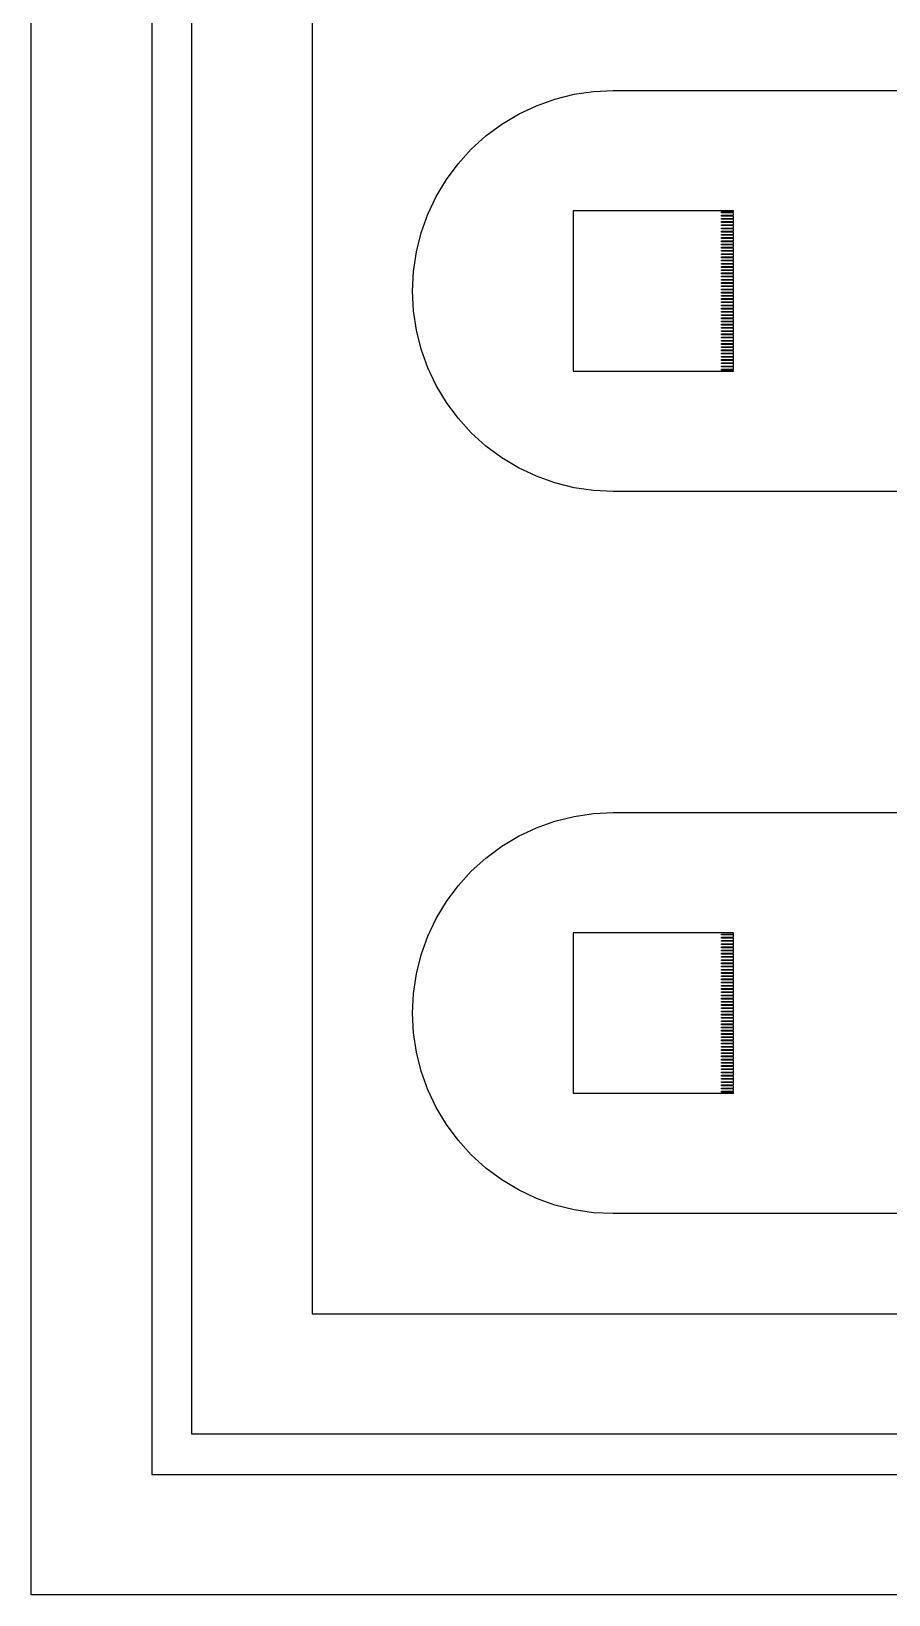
# Model space of a CAD drawing. Extents: x -16 to 132, y -40 to 113.
# Drawn here: x -2.81 to 8.11, y -2.81 to 17.12 of the extents above; entities that cross this region are included whole.
import ezdxf

# ---------------------------------------------------------------- set-up
doc = ezdxf.new("R2010")
doc.units = 0

msp = doc.modelspace()

# ---------------------------------------------------------------- linework, layer by layer
for p, q in [((-2.81215, -2.81215), (-2.81215, 76.4393)), ((-1.27824, 74.9054), (-1.27824, -1.27824)), ((-0.76694, -0.76694), (-0.76694, 74.3941)), ((0.76694, 72.8602), (0.76694, 0.76694)), ((4.10295, 16.3125), (4.35112, 16.3493)), ((4.35112, 16.3493), (4.6017, 16.3616)), ((4.6017, 16.3616), (9.05, 16.3616)), ((3.39658, 16.0597), (3.62338, 16.167)), ((3.62338, 16.167), (3.85959, 16.2515)), ((3.85959, 16.2515), (4.10295, 16.3125)), ((3.18138, 15.9307), (3.39658, 16.0597)), ((2.79398, 15.6128), (2.97989, 15.7813)), ((2.97989, 15.7813), (3.18138, 15.9307)), ((2.62549, 15.4269), (2.79398, 15.6128)), ((2.47606, 15.2254), (2.62549, 15.4269)), ((2.34708, 15.0102), (2.47606, 15.2254)), ((2.23981, 14.7834), (2.34708, 15.0102)), ((2.15527, 14.5472), (2.23981, 14.7834)), ((6.13559, 14.8277), (4.09039, 14.8277)), ((4.09039, 14.8277), (4.09039, 12.7825)), ((5.98221, 14.8021), (5.98221, 14.8123)), ((5.98221, 14.8123), (6.13559, 14.8123)), ((6.13559, 14.8021), (5.98221, 14.8021)), ((5.98221, 14.7612), (5.98221, 14.7714)), ((5.98221, 14.7714), (6.13559, 14.7714)), ((6.13559, 14.7612), (5.98221, 14.7612)), ((6.13559, 14.8123), (6.13559, 14.8277)), ((6.13559, 14.7714), (6.13559, 14.8021)), ((6.13559, 14.7305), (6.13559, 14.7612)), ((5.98221, 14.7203), (5.98221, 14.7305)), ((5.98221, 14.7305), (6.13559, 14.7305)), ((6.13559, 14.7203), (5.98221, 14.7203)), ((5.98221, 14.6794), (5.98221, 14.6896)), ((5.98221, 14.6896), (6.13559, 14.6896)), ((6.13559, 14.6794), (5.98221, 14.6794)), ((5.98221, 14.6385), (5.98221, 14.6487)), ((5.98221, 14.6487), (6.13559, 14.6487)), ((6.13559, 14.6385), (5.98221, 14.6385)), ((5.98221, 14.5976), (5.98221, 14.6078)), ((5.98221, 14.6078), (6.13559, 14.6078)), ((6.13559, 14.5976), (5.98221, 14.5976)), ((5.98221, 14.5567), (5.98221, 14.5669)), ((5.98221, 14.5669), (6.13559, 14.5669)), ((6.13559, 14.5567), (5.98221, 14.5567)), ((6.13559, 14.6896), (6.13559, 14.7203)), ((6.13559, 14.6487), (6.13559, 14.6794)), ((6.13559, 14.6078), (6.13559, 14.6385)), ((6.13559, 14.5669), (6.13559, 14.5976)), ((6.13559, 14.526), (6.13559, 14.5567)), ((2.09433, 14.3038), (2.15527, 14.5472)), ((5.98221, 14.5158), (5.98221, 14.526)), ((5.98221, 14.526), (6.13559, 14.526)), ((6.13559, 14.5158), (5.98221, 14.5158)), ((5.98221, 14.4749), (5.98221, 14.4851)), ((5.98221, 14.4851), (6.13559, 14.4851)), ((6.13559, 14.4749), (5.98221, 14.4749)), ((5.98221, 14.434), (5.98221, 14.4442)), ((5.98221, 14.4442), (6.13559, 14.4442)), ((6.13559, 14.434), (5.98221, 14.434)), ((5.98221, 14.3931), (5.98221, 14.4033)), ((5.98221, 14.4033), (6.13559, 14.4033)), ((6.13559, 14.3931), (5.98221, 14.3931)), ((5.98221, 14.3522), (5.98221, 14.3624)), ((5.98221, 14.3624), (6.13559, 14.3624)), ((6.13559, 14.3522), (5.98221, 14.3522)), ((6.13559, 14.4851), (6.13559, 14.5158)), ((6.13559, 14.4442), (6.13559, 14.4749)), ((6.13559, 14.4033), (6.13559, 14.434)), ((6.13559, 14.3624), (6.13559, 14.3931)), ((6.13559, 14.3215), (6.13559, 14.3522)), ((2.05751, 14.0557), (2.09433, 14.3038)), ((5.98221, 14.3113), (5.98221, 14.3215)), ((5.98221, 14.3215), (6.13559, 14.3215)), ((6.13559, 14.3113), (5.98221, 14.3113)), ((5.98221, 14.2704), (5.98221, 14.2806)), ((5.98221, 14.2806), (6.13559, 14.2806)), ((6.13559, 14.2704), (5.98221, 14.2704)), ((5.98221, 14.2295), (5.98221, 14.2397)), ((5.98221, 14.2397), (6.13559, 14.2397)), ((6.13559, 14.2295), (5.98221, 14.2295)), ((5.98221, 14.1886), (5.98221, 14.1988)), ((5.98221, 14.1988), (6.13559, 14.1988)), ((6.13559, 14.1886), (5.98221, 14.1886)), ((5.98221, 14.1477), (5.98221, 14.1579)), ((5.98221, 14.1579), (6.13559, 14.1579)), ((6.13559, 14.2806), (6.13559, 14.3113)), ((6.13559, 14.2397), (6.13559, 14.2704)), ((6.13559, 14.1988), (6.13559, 14.2295)), ((6.13559, 14.1579), (6.13559, 14.1886)), ((2.0452, 13.8051), (2.05751, 14.0557)), ((6.13559, 14.1477), (5.98221, 14.1477)), ((5.98221, 14.1068), (5.98221, 14.117)), ((5.98221, 14.117), (6.13559, 14.117)), ((6.13559, 14.1068), (5.98221, 14.1068)), ((5.98221, 14.0658), (5.98221, 14.0761)), ((5.98221, 14.0761), (6.13559, 14.0761)), ((6.13559, 14.0658), (5.98221, 14.0658)), ((5.98221, 14.0249), (5.98221, 14.0352)), ((5.98221, 14.0352), (6.13559, 14.0352)), ((6.13559, 14.0249), (5.98221, 14.0249)), ((5.98221, 13.984), (5.98221, 13.9943)), ((5.98221, 13.9943), (6.13559, 13.9943)), ((6.13559, 13.984), (5.98221, 13.984)), ((5.98221, 13.9431), (5.98221, 13.9534)), ((5.98221, 13.9534), (6.13559, 13.9534)), ((6.13559, 14.117), (6.13559, 14.1477)), ((6.13559, 14.0761), (6.13559, 14.1068)), ((6.13559, 14.0352), (6.13559, 14.0658)), ((6.13559, 13.9943), (6.13559, 14.0249)), ((6.13559, 13.9534), (6.13559, 13.984)), ((2.05751, 13.5545), (2.0452, 13.8051)), ((6.13559, 13.9431), (5.98221, 13.9431)), ((5.98221, 13.9022), (5.98221, 13.9125)), ((5.98221, 13.9125), (6.13559, 13.9125)), ((6.13559, 13.9022), (5.98221, 13.9022)), ((5.98221, 13.8613), (5.98221, 13.8716)), ((5.98221, 13.8716), (6.13559, 13.8716)), ((6.13559, 13.8613), (5.98221, 13.8613)), ((5.98221, 13.8204), (5.98221, 13.8307)), ((5.98221, 13.8307), (6.13559, 13.8307)), ((6.13559, 13.8204), (5.98221, 13.8204)), ((5.98221, 13.7795), (5.98221, 13.7897)), ((5.98221, 13.7897), (6.13559, 13.7897)), ((6.13559, 13.7795), (5.98221, 13.7795)), ((6.13559, 13.9125), (6.13559, 13.9431)), ((6.13559, 13.8716), (6.13559, 13.9022)), ((6.13559, 13.8307), (6.13559, 13.8613)), ((6.13559, 13.7897), (6.13559, 13.8204)), ((6.13559, 13.7489), (6.13559, 13.7795)), ((2.09433, 13.3064), (2.05751, 13.5545)), ((5.98221, 13.7386), (5.98221, 13.7489)), ((5.98221, 13.7489), (6.13559, 13.7489)), ((6.13559, 13.7386), (5.98221, 13.7386)), ((5.98221, 13.6977), (5.98221, 13.708)), ((5.98221, 13.708), (6.13559, 13.708)), ((6.13559, 13.6977), (5.98221, 13.6977)), ((5.98221, 13.6568), (5.98221, 13.6671)), ((5.98221, 13.6671), (6.13559, 13.6671)), ((6.13559, 13.6568), (5.98221, 13.6568)), ((5.98221, 13.6159), (5.98221, 13.6261)), ((5.98221, 13.6261), (6.13559, 13.6261)), ((6.13559, 13.6159), (5.98221, 13.6159)), ((5.98221, 13.575), (5.98221, 13.5852)), ((5.98221, 13.5852), (6.13559, 13.5852)), ((6.13559, 13.575), (5.98221, 13.575)), ((6.13559, 13.708), (6.13559, 13.7386)), ((6.13559, 13.6671), (6.13559, 13.6977)), ((6.13559, 13.6261), (6.13559, 13.6568)), ((6.13559, 13.5852), (6.13559, 13.6159)), ((6.13559, 13.5443), (6.13559, 13.575)), ((5.98221, 13.5341), (5.98221, 13.5443)), ((5.98221, 13.5443), (6.13559, 13.5443)), ((6.13559, 13.5341), (5.98221, 13.5341)), ((5.98221, 13.4932), (5.98221, 13.5034)), ((5.98221, 13.5034), (6.13559, 13.5034)), ((6.13559, 13.4932), (5.98221, 13.4932)), ((5.98221, 13.4523), (5.98221, 13.4625)), ((5.98221, 13.4625), (6.13559, 13.4625)), ((6.13559, 13.4523), (5.98221, 13.4523)), ((5.98221, 13.4114), (5.98221, 13.4216)), ((5.98221, 13.4216), (6.13559, 13.4216)), ((6.13559, 13.4114), (5.98221, 13.4114)), ((5.98221, 13.3705), (5.98221, 13.3807)), ((5.98221, 13.3807), (6.13559, 13.3807)), ((6.13559, 13.3705), (5.98221, 13.3705)), ((6.13559, 13.5034), (6.13559, 13.5341)), ((6.13559, 13.4625), (6.13559, 13.4932)), ((6.13559, 13.4216), (6.13559, 13.4523)), ((6.13559, 13.3807), (6.13559, 13.4114)), ((6.13559, 13.3398), (6.13559, 13.3705)), ((2.15527, 13.063), (2.09433, 13.3064)), ((5.98221, 13.3296), (5.98221, 13.3398)), ((5.98221, 13.3398), (6.13559, 13.3398)), ((6.13559, 13.3296), (5.98221, 13.3296)), ((5.98221, 13.2887), (5.98221, 13.2989)), ((5.98221, 13.2989), (6.13559, 13.2989)), ((6.13559, 13.2887), (5.98221, 13.2887)), ((5.98221, 13.2478), (5.98221, 13.258)), ((5.98221, 13.258), (6.13559, 13.258)), ((6.13559, 13.2478), (5.98221, 13.2478)), ((5.98221, 13.2069), (5.98221, 13.2171)), ((5.98221, 13.2171), (6.13559, 13.2171)), ((6.13559, 13.2069), (5.98221, 13.2069)), ((5.98221, 13.166), (5.98221, 13.1762)), ((5.98221, 13.1762), (6.13559, 13.1762)), ((6.13559, 13.166), (5.98221, 13.166)), ((6.13559, 13.2989), (6.13559, 13.3296)), ((6.13559, 13.258), (6.13559, 13.2887)), ((6.13559, 13.2171), (6.13559, 13.2478)), ((6.13559, 13.1762), (6.13559, 13.2069)), ((6.13559, 13.1353), (6.13559, 13.166)), ((2.23981, 12.8268), (2.15527, 13.063)), ((5.98221, 13.1251), (5.98221, 13.1353)), ((5.98221, 13.1353), (6.13559, 13.1353)), ((6.13559, 13.1251), (5.98221, 13.1251)), ((5.98221, 13.0842), (5.98221, 13.0944)), ((5.98221, 13.0944), (6.13559, 13.0944)), ((6.13559, 13.0842), (5.98221, 13.0842)), ((5.98221, 13.0433), (5.98221, 13.0535)), ((5.98221, 13.0535), (6.13559, 13.0535)), ((6.13559, 13.0433), (5.98221, 13.0433)), ((5.98221, 13.0024), (5.98221, 13.0126)), ((5.98221, 13.0126), (6.13559, 13.0126)), ((6.13559, 13.0024), (5.98221, 13.0024)), ((5.98221, 12.9615), (5.98221, 12.9717)), ((5.98221, 12.9717), (6.13559, 12.9717)), ((6.13559, 12.9615), (5.98221, 12.9615)), ((6.13559, 13.0944), (6.13559, 13.1251)), ((6.13559, 13.0535), (6.13559, 13.0842)), ((6.13559, 13.0126), (6.13559, 13.0433)), ((6.13559, 12.9717), (6.13559, 13.0024)), ((6.13559, 12.9308), (6.13559, 12.9615)), ((2.34708, 12.6), (2.23981, 12.8268)), ((4.09039, 12.7825), (6.13559, 12.7825)), ((5.98221, 12.9205), (5.98221, 12.9308)), ((5.98221, 12.9308), (6.13559, 12.9308)), ((6.13559, 12.9205), (5.98221, 12.9205)), ((5.98221, 12.8796), (5.98221, 12.8899)), ((5.98221, 12.8899), (6.13559, 12.8899)), ((6.13559, 12.8796), (5.98221, 12.8796)), ((5.98221, 12.8387), (5.98221, 12.849)), ((5.98221, 12.849), (6.13559, 12.849)), ((6.13559, 12.8387), (5.98221, 12.8387)), ((5.98221, 12.7979), (5.98221, 12.8081)), ((5.98221, 12.8081), (6.13559, 12.8081)), ((6.13559, 12.7979), (5.98221, 12.7979)), ((6.13559, 12.8899), (6.13559, 12.9205)), ((6.13559, 12.849), (6.13559, 12.8796)), ((6.13559, 12.8081), (6.13559, 12.8387)), ((6.13559, 12.7825), (6.13559, 12.7979)), ((2.47606, 12.3848), (2.34708, 12.6)), ((2.62549, 12.1833), (2.47606, 12.3848)), ((2.79398, 11.9974), (2.62549, 12.1833)), ((2.97989, 11.8289), (2.79398, 11.9974)), ((3.18138, 11.6795), (2.97989, 11.8289)), ((3.39658, 11.5505), (3.18138, 11.6795)), ((3.62338, 11.4432), (3.39658, 11.5505)), ((3.85959, 11.3587), (3.62338, 11.4432)), ((4.10295, 11.2977), (3.85959, 11.3587)), ((4.35112, 11.2609), (4.10295, 11.2977)), ((4.6017, 11.2486), (4.35112, 11.2609)), ((9.05, 11.2486), (4.6017, 11.2486)), ((3.62338, 6.96358), (3.85959, 7.04811)), ((3.85959, 7.04811), (4.10295, 7.10905)), ((4.10295, 7.10905), (4.35112, 7.14587)), ((4.35112, 7.14587), (4.6017, 7.15819)), ((4.6017, 7.15819), (9.05, 7.15819)), ((3.18138, 6.72733), (3.39658, 6.85631)), ((3.39658, 6.85631), (3.62338, 6.96358)), ((2.79398, 6.40941), (2.97989, 6.5779)), ((2.97989, 6.5779), (3.18138, 6.72733)), ((2.62549, 6.22351), (2.79398, 6.40941)), ((2.47606, 6.022), (2.62549, 6.22351)), ((2.34708, 5.80681), (2.47606, 6.022)), ((2.23981, 5.58), (2.34708, 5.80681)), ((2.15527, 5.3438), (2.23981, 5.58)), ((6.13559, 5.6243), (4.09039, 5.6243)), ((4.09039, 5.6243), (4.09039, 3.57909)), ((5.98221, 5.59872), (5.98221, 5.60893)), ((5.98221, 5.60893), (6.13559, 5.60893)), ((6.13559, 5.59872), (5.98221, 5.59872)), ((6.13559, 5.60893), (6.13559, 5.6243)), ((6.13559, 5.56804), (6.13559, 5.59872)), ((5.98221, 5.55782), (5.98221, 5.56804)), ((5.98221, 5.56804), (6.13559, 5.56804)), ((6.13559, 5.55782), (5.98221, 5.55782)), ((5.98221, 5.51691), (5.98221, 5.52715)), ((5.98221, 5.52715), (6.13559, 5.52715)), ((6.13559, 5.51691), (5.98221, 5.51691)), ((5.98221, 5.47601), (5.98221, 5.48624)), ((5.98221, 5.48624), (6.13559, 5.48624)), ((6.13559, 5.47601), (5.98221, 5.47601)), ((5.98221, 5.4351), (5.98221, 5.44533)), ((5.98221, 5.44533), (6.13559, 5.44533)), ((6.13559, 5.4351), (5.98221, 5.4351)), ((5.98221, 5.3942), (5.98221, 5.40442)), ((5.98221, 5.40442), (6.13559, 5.40442)), ((6.13559, 5.3942), (5.98221, 5.3942)), ((6.13559, 5.52715), (6.13559, 5.55782)), ((6.13559, 5.48624), (6.13559, 5.51691)), ((6.13559, 5.44533), (6.13559, 5.47601)), ((6.13559, 5.40442), (6.13559, 5.4351)), ((6.13559, 5.36353), (6.13559, 5.3942)), ((2.09433, 5.10043), (2.15527, 5.3438)), ((5.98221, 5.35329), (5.98221, 5.36353)), ((5.98221, 5.36353), (6.13559, 5.36353)), ((6.13559, 5.35329), (5.98221, 5.35329)), ((5.98221, 5.31239), (5.98221, 5.32262)), ((5.98221, 5.32262), (6.13559, 5.32262)), ((6.13559, 5.31239), (5.98221, 5.31239)), ((5.98221, 5.2715), (5.98221, 5.28171)), ((5.98221, 5.28171), (6.13559, 5.28171)), ((6.13559, 5.2715), (5.98221, 5.2715)), ((5.98221, 5.23058), (5.98221, 5.24081)), ((5.98221, 5.24081), (6.13559, 5.24081)), ((6.13559, 5.23058), (5.98221, 5.23058)), ((5.98221, 5.18968), (5.98221, 5.19991)), ((5.98221, 5.19991), (6.13559, 5.19991)), ((6.13559, 5.18968), (5.98221, 5.18968)), ((6.13559, 5.32262), (6.13559, 5.35329)), ((6.13559, 5.28171), (6.13559, 5.31239)), ((6.13559, 5.24081), (6.13559, 5.2715)), ((6.13559, 5.19991), (6.13559, 5.23058)), ((6.13559, 5.15901), (6.13559, 5.18968)), ((2.05751, 4.85226), (2.09433, 5.10043)), ((5.98221, 5.14877), (5.98221, 5.15901)), ((5.98221, 5.15901), (6.13559, 5.15901)), ((6.13559, 5.14877), (5.98221, 5.14877)), ((5.98221, 5.10788), (5.98221, 5.11809)), ((5.98221, 5.11809), (6.13559, 5.11809)), ((6.13559, 5.10788), (5.98221, 5.10788)), ((5.98221, 5.06696), (5.98221, 5.07719)), ((5.98221, 5.07719), (6.13559, 5.07719)), ((6.13559, 5.06696), (5.98221, 5.06696)), ((5.98221, 5.02606), (5.98221, 5.03629)), ((5.98221, 5.03629), (6.13559, 5.03629)), ((6.13559, 5.02606), (5.98221, 5.02606)), ((5.98221, 4.98517), (5.98221, 4.99539)), ((5.98221, 4.99539), (6.13559, 4.99539)), ((6.13559, 4.98517), (5.98221, 4.98517)), ((6.13559, 5.11809), (6.13559, 5.14877)), ((6.13559, 5.07719), (6.13559, 5.10788)), ((6.13559, 5.03629), (6.13559, 5.06696)), ((6.13559, 4.99539), (6.13559, 5.02606)), ((6.13559, 4.95447), (6.13559, 4.98517)), ((2.0452, 4.6017), (2.05751, 4.85226)), ((5.98221, 4.94426), (5.98221, 4.95447)), ((5.98221, 4.95447), (6.13559, 4.95447)), ((6.13559, 4.94426), (5.98221, 4.94426)), ((5.98221, 4.90335), (5.98221, 4.91357)), ((5.98221, 4.91357), (6.13559, 4.91357)), ((6.13559, 4.90335), (5.98221, 4.90335)), ((5.98221, 4.86244), (5.98221, 4.87268)), ((5.98221, 4.87268), (6.13559, 4.87268)), ((6.13559, 4.86244), (5.98221, 4.86244)), ((5.98221, 4.82155), (5.98221, 4.83177)), ((5.98221, 4.83177), (6.13559, 4.83177)), ((6.13559, 4.82155), (5.98221, 4.82155)), ((5.98221, 4.78064), (5.98221, 4.79088)), ((5.98221, 4.79088), (6.13559, 4.79088)), ((6.13559, 4.91357), (6.13559, 4.94426)), ((6.13559, 4.87268), (6.13559, 4.90335)), ((6.13559, 4.83177), (6.13559, 4.86244)), ((6.13559, 4.79088), (6.13559, 4.82155)), ((2.05751, 4.35112), (2.0452, 4.6017)), ((6.13559, 4.78064), (5.98221, 4.78064)), ((5.98221, 4.73973), (5.98221, 4.74995)), ((5.98221, 4.74995), (6.13559, 4.74995)), ((6.13559, 4.73973), (5.98221, 4.73973)), ((5.98221, 4.69882), (5.98221, 4.70906)), ((5.98221, 4.70906), (6.13559, 4.70906)), ((6.13559, 4.69882), (5.98221, 4.69882)), ((5.98221, 4.65793), (5.98221, 4.66815)), ((5.98221, 4.66815), (6.13559, 4.66815)), ((6.13559, 4.65793), (5.98221, 4.65793)), ((5.98221, 4.61703), (5.98221, 4.62726)), ((5.98221, 4.62726), (6.13559, 4.62726)), ((6.13559, 4.61703), (5.98221, 4.61703)), ((5.98221, 4.57613), (5.98221, 4.58635)), ((5.98221, 4.58635), (6.13559, 4.58635)), ((6.13559, 4.74995), (6.13559, 4.78064)), ((6.13559, 4.70906), (6.13559, 4.73973)), ((6.13559, 4.66815), (6.13559, 4.69882)), ((6.13559, 4.62726), (6.13559, 4.65793)), ((6.13559, 4.58635), (6.13559, 4.61703)), ((6.13559, 4.57613), (5.98221, 4.57613)), ((5.98221, 4.53523), (5.98221, 4.54546)), ((5.98221, 4.54546), (6.13559, 4.54546)), ((6.13559, 4.53523), (5.98221, 4.53523)), ((5.98221, 4.49432), (5.98221, 4.50456)), ((5.98221, 4.50456), (6.13559, 4.50456)), ((6.13559, 4.49432), (5.98221, 4.49432)), ((5.98221, 4.45343), (5.98221, 4.46365)), ((5.98221, 4.46365), (6.13559, 4.46365)), ((6.13559, 4.45343), (5.98221, 4.45343)), ((5.98221, 4.41252), (5.98221, 4.42274)), ((5.98221, 4.42274), (6.13559, 4.42274)), ((6.13559, 4.41252), (5.98221, 4.41252)), ((6.13559, 4.54546), (6.13559, 4.57613)), ((6.13559, 4.50456), (6.13559, 4.53523)), ((6.13559, 4.46365), (6.13559, 4.49432)), ((6.13559, 4.42274), (6.13559, 4.45343)), ((6.13559, 4.38184), (6.13559, 4.41252)), ((2.09433, 4.10295), (2.05751, 4.35112)), ((5.98221, 4.37161), (5.98221, 4.38184)), ((5.98221, 4.38184), (6.13559, 4.38184)), ((6.13559, 4.37161), (5.98221, 4.37161)), ((5.98221, 4.3307), (5.98221, 4.34094)), ((5.98221, 4.34094), (6.13559, 4.34094)), ((6.13559, 4.3307), (5.98221, 4.3307)), ((5.98221, 4.28981), (5.98221, 4.30003)), ((5.98221, 4.30003), (6.13559, 4.30003)), ((6.13559, 4.28981), (5.98221, 4.28981)), ((5.98221, 4.24892), (5.98221, 4.25912)), ((5.98221, 4.25912), (6.13559, 4.25912)), ((6.13559, 4.24892), (5.98221, 4.24892)), ((5.98221, 4.20799), (5.98221, 4.21822)), ((5.98221, 4.21822), (6.13559, 4.21822)), ((6.13559, 4.20799), (5.98221, 4.20799)), ((6.13559, 4.34094), (6.13559, 4.37161)), ((6.13559, 4.30003), (6.13559, 4.3307)), ((6.13559, 4.25912), (6.13559, 4.28981)), ((6.13559, 4.21822), (6.13559, 4.24892)), ((6.13559, 4.17732), (6.13559, 4.20799)), ((2.15527, 3.85959), (2.09433, 4.10295)), ((5.98221, 4.1671), (5.98221, 4.17732)), ((5.98221, 4.17732), (6.13559, 4.17732)), ((6.13559, 4.1671), (5.98221, 4.1671)), ((5.98221, 4.12619), (5.98221, 4.13643)), ((5.98221, 4.13643), (6.13559, 4.13643)), ((6.13559, 4.12619), (5.98221, 4.12619)), ((5.98221, 4.0853), (5.98221, 4.0955)), ((5.98221, 4.0955), (6.13559, 4.0955)), ((6.13559, 4.0853), (5.98221, 4.0853)), ((5.98221, 4.04437), (5.98221, 4.05461)), ((5.98221, 4.05461), (6.13559, 4.05461)), ((6.13559, 4.04437), (5.98221, 4.04437)), ((5.98221, 4.00348), (5.98221, 4.0137)), ((5.98221, 4.0137), (6.13559, 4.0137)), ((6.13559, 4.00348), (5.98221, 4.00348)), ((6.13559, 4.13643), (6.13559, 4.1671)), ((6.13559, 4.0955), (6.13559, 4.12619)), ((6.13559, 4.05461), (6.13559, 4.0853)), ((6.13559, 4.0137), (6.13559, 4.04437)), ((6.13559, 3.97281), (6.13559, 4.00348)), ((2.23981, 3.62338), (2.15527, 3.85959)), ((5.98221, 3.96257), (5.98221, 3.97281)), ((5.98221, 3.97281), (6.13559, 3.97281)), ((6.13559, 3.96257), (5.98221, 3.96257)), ((5.98221, 3.92168), (5.98221, 3.93188)), ((5.98221, 3.93188), (6.13559, 3.93188)), ((6.13559, 3.92168), (5.98221, 3.92168)), ((5.98221, 3.88077), (5.98221, 3.89099)), ((5.98221, 3.89099), (6.13559, 3.89099)), ((6.13559, 3.88077), (5.98221, 3.88077)), ((5.98221, 3.83986), (5.98221, 3.8501)), ((5.98221, 3.8501), (6.13559, 3.8501)), ((6.13559, 3.83986), (5.98221, 3.83986)), ((5.98221, 3.79897), (5.98221, 3.80919)), ((5.98221, 3.80919), (6.13559, 3.80919)), ((6.13559, 3.79897), (5.98221, 3.79897)), ((6.13559, 3.93188), (6.13559, 3.96257)), ((6.13559, 3.89099), (6.13559, 3.92168)), ((6.13559, 3.8501), (6.13559, 3.88077)), ((6.13559, 3.80919), (6.13559, 3.83986)), ((6.13559, 3.76828), (6.13559, 3.79897)), ((2.34708, 3.39658), (2.23981, 3.62338)), ((5.98221, 3.75806), (5.98221, 3.76828)), ((5.98221, 3.76828), (6.13559, 3.76828)), ((6.13559, 3.75806), (5.98221, 3.75806)), ((5.98221, 3.71715), (5.98221, 3.72737)), ((5.98221, 3.72737), (6.13559, 3.72737)), ((6.13559, 3.71715), (5.98221, 3.71715)), ((5.98221, 3.67624), (5.98221, 3.68648)), ((5.98221, 3.68648), (6.13559, 3.68648)), ((6.13559, 3.67624), (5.98221, 3.67624)), ((5.98221, 3.63535), (5.98221, 3.64557)), ((5.98221, 3.64557), (6.13559, 3.64557)), ((6.13559, 3.63535), (5.98221, 3.63535)), ((5.98221, 3.59445), (5.98221, 3.60466)), ((5.98221, 3.60466), (6.13559, 3.60466)), ((6.13559, 3.59445), (5.98221, 3.59445)), ((6.13559, 3.72737), (6.13559, 3.75806)), ((6.13559, 3.68648), (6.13559, 3.71715)), ((6.13559, 3.64557), (6.13559, 3.67624)), ((6.13559, 3.60466), (6.13559, 3.63535)), ((6.13559, 3.57909), (6.13559, 3.59445)), ((2.47606, 3.18138), (2.34708, 3.39658)), ((4.09039, 3.57909), (6.13559, 3.57909)), ((2.62549, 2.97989), (2.47606, 3.18138)), ((2.79398, 2.79398), (2.62549, 2.97989)), ((2.97989, 2.62549), (2.79398, 2.79398)), ((3.18138, 2.47606), (2.97989, 2.62549)), ((3.39658, 2.34708), (3.18138, 2.47606)), ((3.62338, 2.23981), (3.39658, 2.34708)), ((3.85959, 2.15527), (3.62338, 2.23981)), ((4.10295, 2.09433), (3.85959, 2.15527)), ((4.35112, 2.05751), (4.10295, 2.09433)), ((4.6017, 2.0452), (4.35112, 2.05751)), ((9.05, 2.0452), (4.6017, 2.0452)), ((0.76694, 0.76694), (109.674, 0.76694)), ((111.208, -0.76694), (-0.76694, -0.76694)), ((-1.27824, -1.27824), (111.719, -1.27824)), ((113.253, -2.81215), (-2.81215, -2.81215))]:
    msp.add_line(p, q)

doc.saveas('drawing.dxf')
